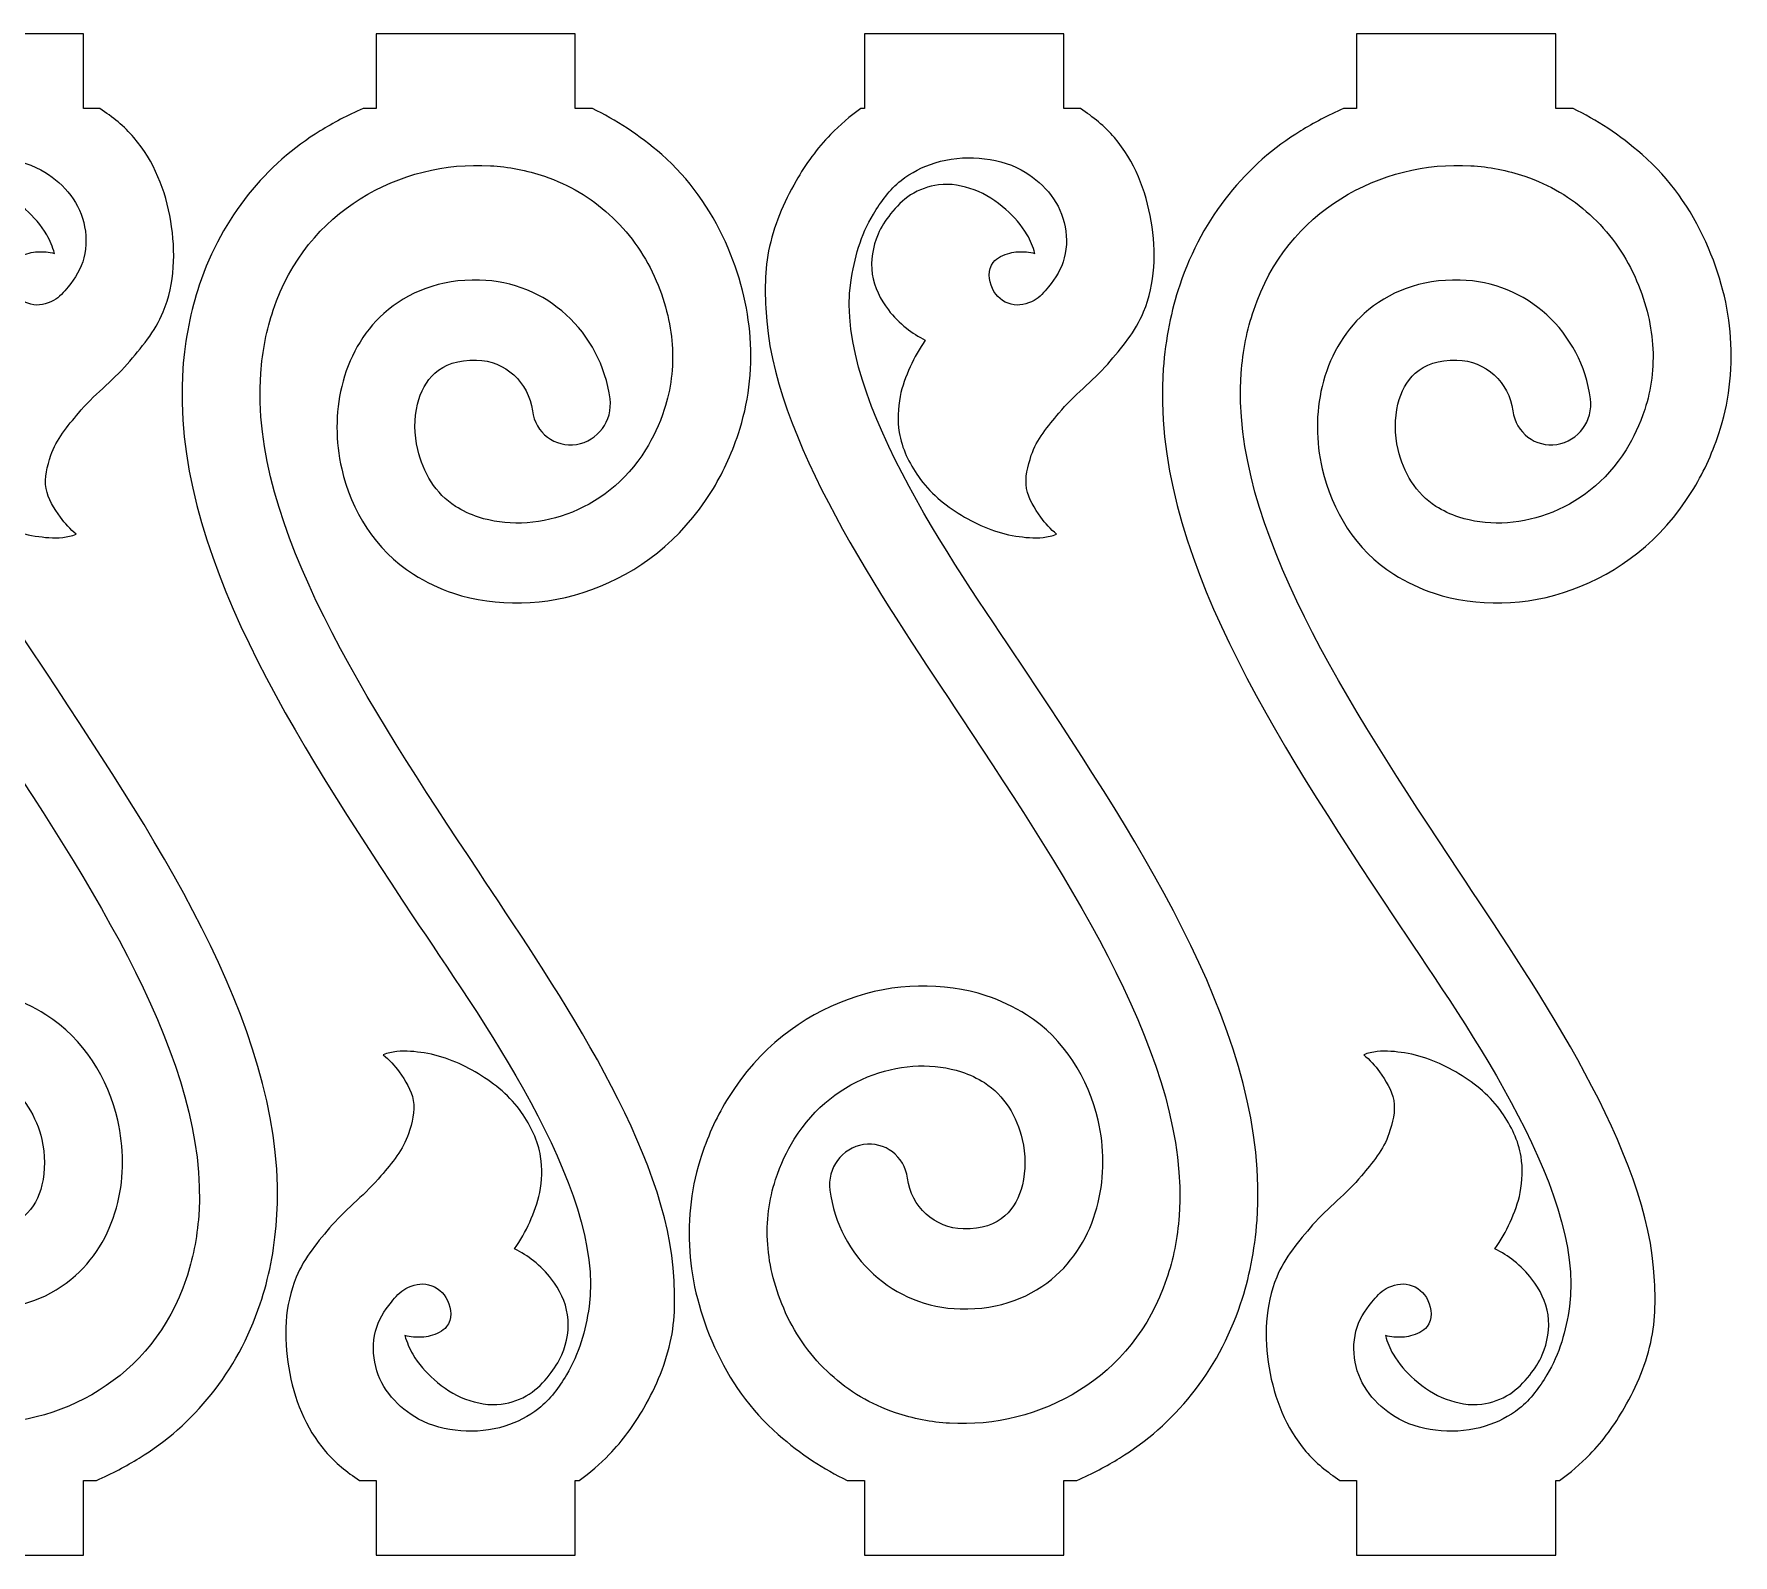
# Model space of a CAD drawing. Header units: millimetres. Extents: x -315 to 314, y -523 to 526.
# Drawn here: x 36.2 to 172.6, y -522.8 to -400.6 of the extents above; entities that cross this region are included whole.
import ezdxf

# ---------------------------------------------------------------- set-up
doc = ezdxf.new("R2010")
doc.units = ezdxf.units.MM
doc.header["$MEASUREMENT"] = 0
doc.layers.add('Camada 1', color=7, linetype='Continuous')

msp = doc.modelspace()

# ---------------------------------------------------------------- linework, layer by layer
at = {"layer": 'Camada 1', "color": 250, "lineweight": 20}
for points in [[(40.142, -522.8352), (40.142, -522.8352), (24.1419, -522.8352), (24.1419, -522.8352), (24.1419, -522.8352), (24.1419, -522.8352), (24.142, -516.8352), (24.142, -516.8352), (24.142, -516.8352), (24.142, -516.8352), (22.748, -516.8351), (22.748, -516.8351), (22.748, -516.8351), (20.8921, -515.9486), (19.0299, -514.7386), (17.1931, -513.1399), (17.1931, -513.1399), (14.9807, -511.2143), (13.2811, -508.7621), (12.0877, -506.1259), (12.0877, -506.1259), (10.9062, -503.5162), (10.2712, -500.9267), (10.0947, -498.4338), (10.0947, -498.4338), (9.901, -495.7131), (10.2555, -493.1117), (11.0415, -490.7253), (11.0415, -490.7253), (11.6056, -489.0133), (12.3405, -487.4598), (13.2093, -486.0642), (13.2093, -486.0642), (15.659, -482.1288), (19.1223, -479.5292), (22.8115, -478.1908), (22.8115, -478.1908), (26.5219, -476.845), (30.4894, -476.774), (33.9135, -477.901), (33.9135, -477.901), (35.0483, -478.2742), (36.1317, -478.7838), (37.1365, -479.4272), (37.1365, -479.4272), (40.1925, -481.3828), (42.1312, -484.5441), (42.9017, -487.8954), (42.9017, -487.8954), (43.4073, -490.095), (43.4126, -492.3984), (42.9024, -494.5096), (42.9024, -494.5096), (42.3558, -496.7707), (41.2318, -498.8317), (39.5114, -500.3769), (39.5114, -500.3769), (37.6003, -502.0922), (35.0379, -503.1334), (31.8248, -503.0598), (31.8248, -503.0598), (29.1411, -502.9987), (26.7164, -501.9539), (24.867, -500.2693), (24.867, -500.2693), (22.9866, -498.5564), (21.7037, -496.1842), (21.3507, -493.5137), (21.3507, -493.5137), (21.1186, -491.7593), (22.3256, -490.121), (24.046, -489.8549), (24.046, -489.8549), (25.7666, -489.5889), (27.3498, -490.7952), (27.582, -492.5498), (27.582, -492.5498), (27.733, -493.6946), (28.2804, -494.7086), (29.0816, -495.4386), (29.0816, -495.4386), (29.8712, -496.1578), (30.912, -496.6042), (32.0687, -496.6307), (32.0687, -496.6307), (33.5596, -496.6646), (34.6646, -496.2575), (35.416, -495.583), (35.416, -495.583), (36.1068, -494.9628), (36.5709, -494.0836), (36.8113, -493.0886), (36.8113, -493.0886), (37.0876, -491.9443), (37.0798, -490.6734), (36.7959, -489.4397), (36.7959, -489.4397), (36.3744, -487.6054), (35.3504, -485.8986), (33.7588, -484.88), (33.7588, -484.88), (33.2005, -484.5227), (32.579, -484.2332), (31.9117, -484.0135), (31.9117, -484.0135), (29.7654, -483.3071), (27.2314, -483.3686), (24.8179, -484.2443), (24.8179, -484.2443), (22.3839, -485.1277), (20.1006, -486.8393), (18.4893, -489.4273), (18.4893, -489.4273), (17.8973, -490.3781), (17.3896, -491.4582), (16.9901, -492.6707), (16.9901, -492.6707), (16.4639, -494.2684), (16.2277, -496.0228), (16.3595, -497.8732), (16.3595, -497.8732), (16.4838, -499.6294), (16.9417, -501.4765), (17.797, -503.3659), (17.797, -503.3659), (18.6454, -505.2408), (19.8792, -506.9416), (21.407, -508.3348), (21.407, -508.3348), (22.8772, -509.6755), (24.6425, -510.7392), (26.6218, -511.4047), (26.6218, -511.4047), (28.0392, -511.8813), (29.5007, -512.1615), (30.9596, -512.2479), (30.9596, -512.2479), (34.563, -512.4614), (38.269, -511.5636), (41.4099, -509.5975), (41.4099, -509.5975), (44.4989, -507.6645), (47.0444, -504.6705), (48.3943, -500.6555), (48.3943, -500.6555), (48.9211, -499.0875), (49.2694, -497.3859), (49.4028, -495.5565), (49.4028, -495.5565), (50.2916, -483.3292), (40.7877, -468.96), (31.9226, -455.556), (31.9226, -455.556), (26.4347, -447.2589), (17.1492, -434.0465), (16.2811, -423.7081), (16.2811, -423.7081), (16.1215, -421.8177), (16.0686, -419.9143), (16.4357, -418.058), (16.4357, -418.058), (16.8284, -416.0691), (17.6206, -414.1862), (18.6335, -412.4285), (18.6335, -412.4285), (19.4117, -411.0813), (20.325, -409.8088), (21.4109, -408.6922), (21.4109, -408.6922), (22.1538, -407.928), (22.9631, -407.2349), (23.8296, -406.6207), (23.8296, -406.6207), (23.8296, -406.6207), (24.1419, -406.6208), (24.1419, -406.6208), (24.1419, -406.6208), (24.1419, -406.6208), (24.1419, -400.6207), (24.1419, -400.6207), (24.1419, -400.6207), (24.1419, -400.6207), (40.1419, -400.6207), (40.1419, -400.6207), (40.1419, -400.6207), (40.1419, -400.6207), (40.1419, -406.6207), (40.1419, -406.6207), (40.1419, -406.6207), (40.1419, -406.6207), (41.4718, -406.6208), (41.4718, -406.6208), (41.4718, -406.6208), (42.4864, -407.2751), (43.4243, -408.0299), (44.2043, -408.9491), (44.2043, -408.9491), (45.8147, -410.8408), (46.7496, -413.2025), (47.1585, -415.6585), (47.1585, -415.6585), (47.5692, -418.1197), (47.4971, -420.6581), (46.5493, -422.9535), (46.5493, -422.9535), (45.8992, -424.53), (44.7883, -425.8517), (43.6632, -427.1397), (43.6632, -427.1397), (42.4469, -428.5364), (40.9252, -429.6503), (39.7449, -431.0828), (39.7449, -431.0828), (38.8743, -432.1375), (37.9509, -433.1849), (37.5305, -434.4765), (37.5305, -434.4765), (37.2464, -435.3458), (36.9933, -436.2535), (37.1493, -437.152), (37.1493, -437.152), (37.2963, -437.9981), (37.7895, -438.7314), (38.2897, -439.439), (38.2897, -439.439), (38.6521, -439.9503), (39.0785, -440.4138), (39.5599, -440.8166), (39.5599, -440.8166), (39.2145, -440.9462), (38.852, -441.0322), (38.4842, -441.0756), (38.4842, -441.0756), (37.7464, -441.158), (37.0053, -441.0743), (36.2741, -440.959), (36.2741, -440.959), (34.7238, -440.7177), (33.2559, -440.1034), (31.915, -439.2842), (31.915, -439.2842), (30.5801, -438.4679), (29.3482, -437.4715), (28.4612, -436.19), (28.4612, -436.19), (27.7149, -435.1093), (27.1331, -433.9205), (26.9232, -432.6303), (26.9232, -432.6303), (26.7721, -431.6743), (26.8146, -430.6982), (26.9944, -429.7463), (26.9944, -429.7463), (27.1514, -428.9208), (27.4576, -428.1372), (27.8003, -427.3727), (27.8003, -427.3727), (28.1371, -426.6217), (28.5452, -425.8986), (29.0177, -425.2229), (29.0177, -425.2229), (28.4774, -424.9546), (27.9661, -424.6303), (27.4938, -424.2517), (27.4938, -424.2517), (26.9584, -423.8251), (26.4593, -423.3455), (26.049, -422.7978), (26.049, -422.7978), (25.4113, -421.9372), (24.911, -420.9727), (24.7601, -419.9159), (24.7601, -419.9159), (24.6039, -418.8335), (24.7907, -417.7283), (25.2211, -416.7178), (25.2211, -416.7178), (25.4705, -416.1291), (25.8276, -415.588), (26.2278, -415.0853), (26.2278, -415.0853), (26.6917, -414.5021), (27.2074, -413.955), (27.8337, -413.5588), (27.8337, -413.5588), (28.5147, -413.1307), (29.2776, -412.8435), (30.0799, -412.7414), (30.0799, -412.7414), (31.0528, -412.6176), (32.0278, -412.8156), (32.9497, -413.1467), (32.9497, -413.1467), (33.8917, -413.4868), (34.7288, -414.0572), (35.4798, -414.7227), (35.4798, -414.7227), (36.1499, -415.3082), (36.7515, -415.9769), (37.1924, -416.747), (37.1924, -416.747), (37.4618, -417.2218), (37.675, -417.7241), (37.8205, -418.2528), (37.8205, -418.2528), (37.6002, -418.1883), (37.3726, -418.1489), (37.1433, -418.1325), (37.1433, -418.1325), (36.6895, -418.0988), (36.2291, -418.1057), (35.7927, -418.2317), (35.7927, -418.2317), (35.292, -418.3776), (34.7832, -418.56), (34.4755, -418.9707), (34.4755, -418.9707), (34.0247, -419.5708), (34.0759, -420.3872), (34.4027, -421.0795), (34.4027, -421.0795), (34.6962, -421.7016), (35.246, -422.1662), (35.9166, -422.3393), (35.9166, -422.3393), (36.536, -422.4982), (37.181, -422.3354), (37.7496, -422.0347), (37.7496, -422.0347), (38.2222, -421.7887), (38.5669, -421.3577), (38.9127, -420.9436), (38.9127, -420.9436), (39.4902, -420.2545), (39.9559, -419.4754), (40.1813, -418.6121), (40.1813, -418.6121), (40.4246, -417.6799), (40.3895, -416.7067), (40.1668, -415.7673), (40.1668, -415.7673), (39.7273, -413.9308), (38.3828, -412.4766), (36.7247, -411.5471), (36.7247, -411.5471), (35.6901, -410.9698), (34.5223, -410.7075), (33.3394, -410.6067), (33.3394, -410.6067), (32.1449, -410.5054), (30.9381, -410.6149), (29.7954, -410.9726), (29.7954, -410.9726), (28.8126, -411.285), (27.8796, -411.7506), (27.0699, -412.3908), (27.0699, -412.3908), (26.1451, -413.1205), (25.4568, -414.0988), (24.8425, -415.1088), (24.8425, -415.1088), (23.8334, -416.7645), (23.307, -418.6546), (23.0338, -420.5801), (23.0338, -420.5801), (21.6786, -430.0827), (32.1761, -444.3853), (37.1494, -451.9049), (37.1494, -451.9049), (46.5887, -466.1764), (56.7073, -481.4754), (55.6565, -495.9256), (55.6565, -495.9256), (55.4787, -498.3759), (55.0241, -500.6186), (54.3407, -502.6512), (54.3407, -502.6512), (52.4763, -508.1977), (48.9519, -512.3853), (44.6197, -515.0502), (44.6197, -515.0502), (43.5918, -515.6825), (42.4394, -516.2938), (41.1859, -516.8351), (41.1859, -516.8351), (41.1859, -516.8351), (40.142, -516.8351), (40.142, -516.8351), (40.142, -516.8351), (40.142, -516.8351), (40.142, -522.8352), (40.142, -522.8352)], [(63.6438, -400.6207), (63.6438, -400.6207), (79.6439, -400.6207), (79.6439, -400.6207), (79.6439, -400.6207), (79.6439, -400.6207), (79.6438, -406.6207), (79.6438, -406.6207), (79.6438, -406.6207), (79.6438, -406.6207), (81.0378, -406.6208), (81.0378, -406.6208), (81.0378, -406.6208), (82.8937, -407.5073), (84.7559, -408.7173), (86.5927, -410.316), (86.5927, -410.316), (88.8051, -412.2416), (90.5047, -414.6938), (91.6981, -417.33), (91.6981, -417.33), (92.8796, -419.9397), (93.5146, -422.5292), (93.6911, -425.0221), (93.6911, -425.0221), (93.8848, -427.7428), (93.5303, -430.3442), (92.7443, -432.7306), (92.7443, -432.7306), (92.1802, -434.4426), (91.4453, -435.9961), (90.5765, -437.3917), (90.5765, -437.3917), (88.1268, -441.3271), (84.6635, -443.9267), (80.9743, -445.2651), (80.9743, -445.2651), (77.2639, -446.6109), (73.2964, -446.6819), (69.8723, -445.5549), (69.8723, -445.5549), (68.7375, -445.1817), (67.6541, -444.6721), (66.6493, -444.0287), (66.6493, -444.0287), (63.5933, -442.0731), (61.6546, -438.9118), (60.8841, -435.5605), (60.8841, -435.5605), (60.3785, -433.3609), (60.3732, -431.0575), (60.8834, -428.9463), (60.8834, -428.9463), (61.43, -426.6852), (62.554, -424.6242), (64.2744, -423.079), (64.2744, -423.079), (66.1855, -421.3637), (68.7479, -420.3225), (71.961, -420.3961), (71.961, -420.3961), (74.6447, -420.4572), (77.0694, -421.502), (78.9188, -423.1866), (78.9188, -423.1866), (80.7992, -424.8995), (82.0821, -427.2717), (82.4351, -429.9422), (82.4351, -429.9422), (82.6672, -431.6966), (81.4602, -433.3349), (79.7398, -433.601), (79.7398, -433.601), (78.0192, -433.867), (76.436, -432.6607), (76.2038, -430.9061), (76.2038, -430.9061), (76.0528, -429.7613), (75.5054, -428.7473), (74.7042, -428.0173), (74.7042, -428.0173), (73.9146, -427.2981), (72.8738, -426.8517), (71.7171, -426.8252), (71.7171, -426.8252), (70.2262, -426.7913), (69.1212, -427.1984), (68.3698, -427.8729), (68.3698, -427.8729), (67.679, -428.4931), (67.2149, -429.3723), (66.9745, -430.3673), (66.9745, -430.3673), (66.6982, -431.5116), (66.706, -432.7825), (66.9899, -434.0162), (66.9899, -434.0162), (67.4114, -435.8505), (68.4354, -437.5573), (70.027, -438.5759), (70.027, -438.5759), (70.5853, -438.9332), (71.2068, -439.2227), (71.8741, -439.4424), (71.8741, -439.4424), (74.0204, -440.1488), (76.5544, -440.0873), (78.9679, -439.2116), (78.9679, -439.2116), (81.4019, -438.3282), (83.6852, -436.6166), (85.2965, -434.0286), (85.2965, -434.0286), (85.8885, -433.0778), (86.3962, -431.9977), (86.7957, -430.7852), (86.7957, -430.7852), (87.3219, -429.1875), (87.5581, -427.4331), (87.4263, -425.5827), (87.4263, -425.5827), (87.302, -423.8265), (86.8441, -421.9794), (85.9888, -420.09), (85.9888, -420.09), (85.1404, -418.2151), (83.9066, -416.5143), (82.3788, -415.1211), (82.3788, -415.1211), (80.9086, -413.7804), (79.1433, -412.7167), (77.164, -412.0512), (77.164, -412.0512), (75.7466, -411.5746), (74.2851, -411.2944), (72.8262, -411.208), (72.8262, -411.208), (69.2228, -410.9945), (65.5168, -411.8923), (62.3759, -413.8584), (62.3759, -413.8584), (59.2869, -415.7914), (56.7414, -418.7854), (55.3915, -422.8004), (55.3915, -422.8004), (54.8647, -424.3684), (54.5164, -426.07), (54.383, -427.8994), (54.383, -427.8994), (53.4942, -440.1267), (62.9981, -454.4959), (71.8632, -467.8999), (71.8632, -467.8999), (77.3511, -476.197), (86.6366, -489.4094), (87.5047, -499.7478), (87.5047, -499.7478), (87.6643, -501.6382), (87.7172, -503.5416), (87.3501, -505.3979), (87.3501, -505.3979), (86.9574, -507.3868), (86.1652, -509.2697), (85.1523, -511.0274), (85.1523, -511.0274), (84.3741, -512.3746), (83.4608, -513.6471), (82.3749, -514.7637), (82.3749, -514.7637), (81.632, -515.5279), (80.8227, -516.221), (79.9562, -516.8352), (79.9562, -516.8352), (79.9562, -516.8352), (79.6439, -516.8351), (79.6439, -516.8351), (79.6439, -516.8351), (79.6439, -516.8351), (79.6439, -522.8352), (79.6439, -522.8352), (79.6439, -522.8352), (79.6439, -522.8352), (63.6439, -522.8352), (63.6439, -522.8352), (63.6439, -522.8352), (63.6439, -522.8352), (63.6439, -516.8352), (63.6439, -516.8352), (63.6439, -516.8352), (63.6439, -516.8352), (62.314, -516.8351), (62.314, -516.8351), (62.314, -516.8351), (61.2994, -516.1808), (60.3615, -515.426), (59.5815, -514.5068), (59.5815, -514.5068), (57.9711, -512.6151), (57.0362, -510.2534), (56.6273, -507.7974), (56.6273, -507.7974), (56.2166, -505.3362), (56.2887, -502.7978), (57.2365, -500.5024), (57.2365, -500.5024), (57.8866, -498.9259), (58.9975, -497.6042), (60.1226, -496.3162), (60.1226, -496.3162), (61.3389, -494.9195), (62.8606, -493.8056), (64.0409, -492.3731), (64.0409, -492.3731), (64.9115, -491.3184), (65.8349, -490.271), (66.2553, -488.9794), (66.2553, -488.9794), (66.5394, -488.1101), (66.7925, -487.2024), (66.6365, -486.3039), (66.6365, -486.3039), (66.4895, -485.4578), (65.9963, -484.7245), (65.4961, -484.0169), (65.4961, -484.0169), (65.1337, -483.5056), (64.7073, -483.0421), (64.2259, -482.6393), (64.2259, -482.6393), (64.5713, -482.5097), (64.9338, -482.4237), (65.3016, -482.3803), (65.3016, -482.3803), (66.0394, -482.2979), (66.7805, -482.3816), (67.5117, -482.4969), (67.5117, -482.4969), (69.062, -482.7382), (70.5299, -483.3525), (71.8708, -484.1717), (71.8708, -484.1717), (73.2057, -484.988), (74.4376, -485.9844), (75.3246, -487.2659), (75.3246, -487.2659), (76.0709, -488.3466), (76.6527, -489.5354), (76.8626, -490.8256), (76.8626, -490.8256), (77.0137, -491.7816), (76.9712, -492.7577), (76.7914, -493.7096), (76.7914, -493.7096), (76.6344, -494.5351), (76.3282, -495.3187), (75.9855, -496.0832), (75.9855, -496.0832), (75.6487, -496.8342), (75.2406, -497.5573), (74.7681, -498.233), (74.7681, -498.233), (75.3084, -498.5013), (75.8197, -498.8256), (76.292, -499.2042), (76.292, -499.2042), (76.8274, -499.6308), (77.3265, -500.1104), (77.7368, -500.6581), (77.7368, -500.6581), (78.3745, -501.5187), (78.8748, -502.4832), (79.0257, -503.54), (79.0257, -503.54), (79.1819, -504.6224), (78.9951, -505.7276), (78.5647, -506.7381), (78.5647, -506.7381), (78.3153, -507.3268), (77.9582, -507.8679), (77.558, -508.3706), (77.558, -508.3706), (77.0941, -508.9538), (76.5784, -509.5009), (75.9521, -509.8971), (75.9521, -509.8971), (75.2711, -510.3252), (74.5082, -510.6124), (73.7059, -510.7145), (73.7059, -510.7145), (72.733, -510.8383), (71.758, -510.6403), (70.8361, -510.3092), (70.8361, -510.3092), (69.8941, -509.9691), (69.057, -509.3987), (68.306, -508.7332), (68.306, -508.7332), (67.6359, -508.1477), (67.0343, -507.479), (66.5934, -506.7089), (66.5934, -506.7089), (66.324, -506.2341), (66.1108, -505.7318), (65.9653, -505.2031), (65.9653, -505.2031), (66.1856, -505.2676), (66.4132, -505.307), (66.6425, -505.3234), (66.6425, -505.3234), (67.0963, -505.3571), (67.5567, -505.3502), (67.9931, -505.2242), (67.9931, -505.2242), (68.4938, -505.0783), (69.0026, -504.8959), (69.3103, -504.4852), (69.3103, -504.4852), (69.7611, -503.8851), (69.7099, -503.0687), (69.3831, -502.3764), (69.3831, -502.3764), (69.0896, -501.7543), (68.5398, -501.2897), (67.8692, -501.1166), (67.8692, -501.1166), (67.2498, -500.9577), (66.6048, -501.1205), (66.0362, -501.4212), (66.0362, -501.4212), (65.5636, -501.6672), (65.2189, -502.0982), (64.8731, -502.5123), (64.8731, -502.5123), (64.2956, -503.2014), (63.8299, -503.9805), (63.6045, -504.8438), (63.6045, -504.8438), (63.3612, -505.776), (63.3963, -506.7492), (63.619, -507.6886), (63.619, -507.6886), (64.0585, -509.5251), (65.403, -510.9793), (67.0611, -511.9088), (67.0611, -511.9088), (68.0957, -512.4861), (69.2635, -512.7484), (70.4464, -512.8492), (70.4464, -512.8492), (71.6409, -512.9505), (72.8477, -512.841), (73.9904, -512.4833), (73.9904, -512.4833), (74.9732, -512.1709), (75.9062, -511.7053), (76.7159, -511.0651), (76.7159, -511.0651), (77.6407, -510.3354), (78.329, -509.3571), (78.9433, -508.3471), (78.9433, -508.3471), (79.9524, -506.6914), (80.4788, -504.8013), (80.752, -502.8758), (80.752, -502.8758), (82.1072, -493.3732), (71.6097, -479.0706), (66.6364, -471.551), (66.6364, -471.551), (57.1971, -457.2795), (47.0785, -441.9805), (48.1293, -427.5303), (48.1293, -427.5303), (48.3071, -425.08), (48.7617, -422.8373), (49.4451, -420.8047), (49.4451, -420.8047), (51.3095, -415.2582), (54.8339, -411.0706), (59.1661, -408.4057), (59.1661, -408.4057), (60.194, -407.7734), (61.3464, -407.1621), (62.5999, -406.6208), (62.5999, -406.6208), (62.5999, -406.6208), (63.6438, -406.6208), (63.6438, -406.6208), (63.6438, -406.6208), (63.6438, -406.6208), (63.6438, -400.6207), (63.6438, -400.6207)], [(118.8821, -522.8352), (118.8821, -522.8352), (102.882, -522.8352), (102.882, -522.8352), (102.882, -522.8352), (102.882, -522.8352), (102.8821, -516.8352), (102.8821, -516.8352), (102.8821, -516.8352), (102.8821, -516.8352), (101.4881, -516.8351), (101.4881, -516.8351), (101.4881, -516.8351), (99.6322, -515.9486), (97.77, -514.7386), (95.9332, -513.1399), (95.9332, -513.1399), (93.7208, -511.2143), (92.0212, -508.7621), (90.8278, -506.1259), (90.8278, -506.1259), (89.6463, -503.5162), (89.0113, -500.9267), (88.8348, -498.4338), (88.8348, -498.4338), (88.6411, -495.7131), (88.9956, -493.1117), (89.7816, -490.7253), (89.7816, -490.7253), (90.3457, -489.0133), (91.0806, -487.4598), (91.9494, -486.0642), (91.9494, -486.0642), (94.3991, -482.1288), (97.8624, -479.5292), (101.5516, -478.1908), (101.5516, -478.1908), (105.262, -476.845), (109.2295, -476.774), (112.6536, -477.901), (112.6536, -477.901), (113.7884, -478.2742), (114.8718, -478.7838), (115.8766, -479.4272), (115.8766, -479.4272), (118.9326, -481.3828), (120.8713, -484.5441), (121.6418, -487.8954), (121.6418, -487.8954), (122.1474, -490.095), (122.1527, -492.3984), (121.6425, -494.5096), (121.6425, -494.5096), (121.0959, -496.7707), (119.9719, -498.8317), (118.2515, -500.3769), (118.2515, -500.3769), (116.3404, -502.0922), (113.778, -503.1334), (110.5649, -503.0598), (110.5649, -503.0598), (107.8812, -502.9987), (105.4565, -501.9539), (103.6071, -500.2693), (103.6071, -500.2693), (101.7267, -498.5564), (100.4438, -496.1842), (100.0908, -493.5137), (100.0908, -493.5137), (99.8587, -491.7593), (101.0657, -490.121), (102.7861, -489.8549), (102.7861, -489.8549), (104.5067, -489.5889), (106.0899, -490.7952), (106.3221, -492.5498), (106.3221, -492.5498), (106.4731, -493.6946), (107.0205, -494.7086), (107.8217, -495.4386), (107.8217, -495.4386), (108.6113, -496.1578), (109.6521, -496.6042), (110.8088, -496.6307), (110.8088, -496.6307), (112.2997, -496.6646), (113.4047, -496.2575), (114.1561, -495.583), (114.1561, -495.583), (114.8469, -494.9628), (115.311, -494.0836), (115.5514, -493.0886), (115.5514, -493.0886), (115.8277, -491.9443), (115.8199, -490.6734), (115.536, -489.4397), (115.536, -489.4397), (115.1145, -487.6054), (114.0905, -485.8986), (112.4989, -484.88), (112.4989, -484.88), (111.9406, -484.5227), (111.3191, -484.2332), (110.6518, -484.0135), (110.6518, -484.0135), (108.5055, -483.3071), (105.9715, -483.3686), (103.558, -484.2443), (103.558, -484.2443), (101.124, -485.1277), (98.8407, -486.8393), (97.2294, -489.4273), (97.2294, -489.4273), (96.6374, -490.3781), (96.1297, -491.4582), (95.7302, -492.6707), (95.7302, -492.6707), (95.204, -494.2684), (94.9678, -496.0228), (95.0996, -497.8732), (95.0996, -497.8732), (95.2239, -499.6294), (95.6818, -501.4765), (96.5371, -503.3659), (96.5371, -503.3659), (97.3855, -505.2408), (98.6193, -506.9416), (100.1471, -508.3348), (100.1471, -508.3348), (101.6173, -509.6755), (103.3826, -510.7392), (105.3619, -511.4047), (105.3619, -511.4047), (106.7793, -511.8813), (108.2408, -512.1615), (109.6997, -512.2479), (109.6997, -512.2479), (113.3031, -512.4614), (117.0091, -511.5636), (120.15, -509.5975), (120.15, -509.5975), (123.239, -507.6645), (125.7845, -504.6705), (127.1344, -500.6555), (127.1344, -500.6555), (127.6612, -499.0875), (128.0095, -497.3859), (128.1429, -495.5565), (128.1429, -495.5565), (129.0317, -483.3292), (119.5278, -468.96), (110.6627, -455.556), (110.6627, -455.556), (105.1748, -447.2589), (95.8893, -434.0465), (95.0212, -423.7081), (95.0212, -423.7081), (94.8616, -421.8177), (94.8087, -419.9143), (95.1758, -418.058), (95.1758, -418.058), (95.5685, -416.0691), (96.3607, -414.1862), (97.3736, -412.4285), (97.3736, -412.4285), (98.1518, -411.0813), (99.0651, -409.8088), (100.151, -408.6922), (100.151, -408.6922), (100.8939, -407.928), (101.7032, -407.2349), (102.5697, -406.6207), (102.5697, -406.6207), (102.5697, -406.6207), (102.882, -406.6208), (102.882, -406.6208), (102.882, -406.6208), (102.882, -406.6208), (102.882, -400.6207), (102.882, -400.6207), (102.882, -400.6207), (102.882, -400.6207), (118.882, -400.6207), (118.882, -400.6207), (118.882, -400.6207), (118.882, -400.6207), (118.882, -406.6207), (118.882, -406.6207), (118.882, -406.6207), (118.882, -406.6207), (120.2119, -406.6208), (120.2119, -406.6208), (120.2119, -406.6208), (121.2265, -407.2751), (122.1644, -408.0299), (122.9444, -408.9491), (122.9444, -408.9491), (124.5548, -410.8408), (125.4897, -413.2025), (125.8986, -415.6585), (125.8986, -415.6585), (126.3093, -418.1197), (126.2372, -420.6581), (125.2894, -422.9535), (125.2894, -422.9535), (124.6393, -424.53), (123.5284, -425.8517), (122.4033, -427.1397), (122.4033, -427.1397), (121.187, -428.5364), (119.6653, -429.6503), (118.485, -431.0828), (118.485, -431.0828), (117.6144, -432.1375), (116.691, -433.1849), (116.2706, -434.4765), (116.2706, -434.4765), (115.9865, -435.3458), (115.7334, -436.2535), (115.8894, -437.152), (115.8894, -437.152), (116.0364, -437.9981), (116.5296, -438.7314), (117.0298, -439.439), (117.0298, -439.439), (117.3922, -439.9503), (117.8186, -440.4138), (118.3, -440.8166), (118.3, -440.8166), (117.9546, -440.9462), (117.5921, -441.0322), (117.2243, -441.0756), (117.2243, -441.0756), (116.4865, -441.158), (115.7454, -441.0743), (115.0142, -440.959), (115.0142, -440.959), (113.4639, -440.7177), (111.996, -440.1034), (110.6551, -439.2842), (110.6551, -439.2842), (109.3202, -438.4679), (108.0883, -437.4715), (107.2013, -436.19), (107.2013, -436.19), (106.455, -435.1093), (105.8732, -433.9205), (105.6633, -432.6303), (105.6633, -432.6303), (105.5122, -431.6743), (105.5547, -430.6982), (105.7345, -429.7463), (105.7345, -429.7463), (105.8915, -428.9208), (106.1977, -428.1372), (106.5404, -427.3727), (106.5404, -427.3727), (106.8772, -426.6217), (107.2853, -425.8986), (107.7578, -425.2229), (107.7578, -425.2229), (107.2175, -424.9546), (106.7062, -424.6303), (106.2339, -424.2517), (106.2339, -424.2517), (105.6985, -423.8251), (105.1994, -423.3455), (104.7891, -422.7978), (104.7891, -422.7978), (104.1514, -421.9372), (103.6511, -420.9727), (103.5002, -419.9159), (103.5002, -419.9159), (103.344, -418.8335), (103.5308, -417.7283), (103.9612, -416.7178), (103.9612, -416.7178), (104.2106, -416.1291), (104.5677, -415.588), (104.9679, -415.0853), (104.9679, -415.0853), (105.4318, -414.5021), (105.9475, -413.955), (106.5738, -413.5588), (106.5738, -413.5588), (107.2548, -413.1307), (108.0177, -412.8435), (108.82, -412.7414), (108.82, -412.7414), (109.7929, -412.6176), (110.7679, -412.8156), (111.6898, -413.1467), (111.6898, -413.1467), (112.6318, -413.4868), (113.4689, -414.0572), (114.2199, -414.7227), (114.2199, -414.7227), (114.89, -415.3082), (115.4916, -415.9769), (115.9325, -416.747), (115.9325, -416.747), (116.2019, -417.2218), (116.4151, -417.7241), (116.5606, -418.2528), (116.5606, -418.2528), (116.3403, -418.1883), (116.1127, -418.1489), (115.8834, -418.1325), (115.8834, -418.1325), (115.4296, -418.0988), (114.9692, -418.1057), (114.5328, -418.2317), (114.5328, -418.2317), (114.0321, -418.3776), (113.5233, -418.56), (113.2156, -418.9707), (113.2156, -418.9707), (112.7648, -419.5708), (112.816, -420.3872), (113.1428, -421.0795), (113.1428, -421.0795), (113.4363, -421.7016), (113.9861, -422.1662), (114.6567, -422.3393), (114.6567, -422.3393), (115.2761, -422.4982), (115.9211, -422.3354), (116.4897, -422.0347), (116.4897, -422.0347), (116.9623, -421.7887), (117.307, -421.3577), (117.6528, -420.9436), (117.6528, -420.9436), (118.2303, -420.2545), (118.696, -419.4754), (118.9214, -418.6121), (118.9214, -418.6121), (119.1647, -417.6799), (119.1296, -416.7067), (118.9069, -415.7673), (118.9069, -415.7673), (118.4674, -413.9308), (117.1229, -412.4766), (115.4648, -411.5471), (115.4648, -411.5471), (114.4302, -410.9698), (113.2624, -410.7075), (112.0795, -410.6067), (112.0795, -410.6067), (110.885, -410.5054), (109.6782, -410.6149), (108.5355, -410.9726), (108.5355, -410.9726), (107.5527, -411.285), (106.6197, -411.7506), (105.81, -412.3908), (105.81, -412.3908), (104.8852, -413.1205), (104.1969, -414.0988), (103.5826, -415.1088), (103.5826, -415.1088), (102.5735, -416.7645), (102.0471, -418.6546), (101.7739, -420.5801), (101.7739, -420.5801), (100.4187, -430.0827), (110.9162, -444.3853), (115.8895, -451.9049), (115.8895, -451.9049), (125.3288, -466.1764), (135.4474, -481.4754), (134.3966, -495.9256), (134.3966, -495.9256), (134.2188, -498.3759), (133.7642, -500.6186), (133.0808, -502.6512), (133.0808, -502.6512), (131.2164, -508.1977), (127.692, -512.3853), (123.3598, -515.0502), (123.3598, -515.0502), (122.3319, -515.6825), (121.1795, -516.2938), (119.926, -516.8351), (119.926, -516.8351), (119.926, -516.8351), (118.8821, -516.8351), (118.8821, -516.8351), (118.8821, -516.8351), (118.8821, -516.8351), (118.8821, -522.8352), (118.8821, -522.8352)], [(142.3839, -400.6207), (142.3839, -400.6207), (158.384, -400.6207), (158.384, -400.6207), (158.384, -400.6207), (158.384, -400.6207), (158.3839, -406.6207), (158.3839, -406.6207), (158.3839, -406.6207), (158.3839, -406.6207), (159.7779, -406.6208), (159.7779, -406.6208), (159.7779, -406.6208), (161.6338, -407.5073), (163.496, -408.7173), (165.3328, -410.316), (165.3328, -410.316), (167.5452, -412.2416), (169.2448, -414.6938), (170.4382, -417.33), (170.4382, -417.33), (171.6197, -419.9397), (172.2547, -422.5292), (172.4312, -425.0221), (172.4312, -425.0221), (172.6249, -427.7428), (172.2704, -430.3442), (171.4844, -432.7306), (171.4844, -432.7306), (170.9203, -434.4426), (170.1854, -435.9961), (169.3166, -437.3917), (169.3166, -437.3917), (166.8669, -441.3271), (163.4036, -443.9267), (159.7144, -445.2651), (159.7144, -445.2651), (156.004, -446.6109), (152.0365, -446.6819), (148.6124, -445.5549), (148.6124, -445.5549), (147.4776, -445.1817), (146.3942, -444.6721), (145.3894, -444.0287), (145.3894, -444.0287), (142.3334, -442.0731), (140.3947, -438.9118), (139.6242, -435.5605), (139.6242, -435.5605), (139.1186, -433.3609), (139.1133, -431.0575), (139.6235, -428.9463), (139.6235, -428.9463), (140.1701, -426.6852), (141.2941, -424.6242), (143.0145, -423.079), (143.0145, -423.079), (144.9256, -421.3637), (147.488, -420.3225), (150.7011, -420.3961), (150.7011, -420.3961), (153.3848, -420.4572), (155.8095, -421.502), (157.6589, -423.1866), (157.6589, -423.1866), (159.5393, -424.8995), (160.8222, -427.2717), (161.1752, -429.9422), (161.1752, -429.9422), (161.4073, -431.6966), (160.2003, -433.3349), (158.4799, -433.601), (158.4799, -433.601), (156.7593, -433.867), (155.1761, -432.6607), (154.9439, -430.9061), (154.9439, -430.9061), (154.7929, -429.7613), (154.2455, -428.7473), (153.4443, -428.0173), (153.4443, -428.0173), (152.6547, -427.2981), (151.6139, -426.8517), (150.4572, -426.8252), (150.4572, -426.8252), (148.9663, -426.7913), (147.8613, -427.1984), (147.1099, -427.8729), (147.1099, -427.8729), (146.4191, -428.4931), (145.955, -429.3723), (145.7146, -430.3673), (145.7146, -430.3673), (145.4383, -431.5116), (145.4461, -432.7825), (145.73, -434.0162), (145.73, -434.0162), (146.1515, -435.8505), (147.1755, -437.5573), (148.7671, -438.5759), (148.7671, -438.5759), (149.3254, -438.9332), (149.9469, -439.2227), (150.6142, -439.4424), (150.6142, -439.4424), (152.7605, -440.1488), (155.2945, -440.0873), (157.708, -439.2116), (157.708, -439.2116), (160.142, -438.3282), (162.4253, -436.6166), (164.0366, -434.0286), (164.0366, -434.0286), (164.6286, -433.0778), (165.1363, -431.9977), (165.5358, -430.7852), (165.5358, -430.7852), (166.062, -429.1875), (166.2982, -427.4331), (166.1664, -425.5827), (166.1664, -425.5827), (166.0421, -423.8265), (165.5842, -421.9794), (164.7289, -420.09), (164.7289, -420.09), (163.8805, -418.2151), (162.6467, -416.5143), (161.1189, -415.1211), (161.1189, -415.1211), (159.6487, -413.7804), (157.8834, -412.7167), (155.9041, -412.0512), (155.9041, -412.0512), (154.4867, -411.5746), (153.0252, -411.2944), (151.5663, -411.208), (151.5663, -411.208), (147.9629, -410.9945), (144.2569, -411.8923), (141.116, -413.8584), (141.116, -413.8584), (138.027, -415.7914), (135.4815, -418.7854), (134.1316, -422.8004), (134.1316, -422.8004), (133.6048, -424.3684), (133.2565, -426.07), (133.1231, -427.8994), (133.1231, -427.8994), (132.2343, -440.1267), (141.7382, -454.4959), (150.6033, -467.8999), (150.6033, -467.8999), (156.0912, -476.197), (165.3767, -489.4094), (166.2448, -499.7478), (166.2448, -499.7478), (166.4044, -501.6382), (166.4573, -503.5416), (166.0902, -505.3979), (166.0902, -505.3979), (165.6975, -507.3868), (164.9053, -509.2697), (163.8924, -511.0274), (163.8924, -511.0274), (163.1142, -512.3746), (162.2009, -513.6471), (161.115, -514.7637), (161.115, -514.7637), (160.3721, -515.5279), (159.5628, -516.221), (158.6963, -516.8352), (158.6963, -516.8352), (158.6963, -516.8352), (158.384, -516.8351), (158.384, -516.8351), (158.384, -516.8351), (158.384, -516.8351), (158.384, -522.8352), (158.384, -522.8352), (158.384, -522.8352), (158.384, -522.8352), (142.384, -522.8352), (142.384, -522.8352), (142.384, -522.8352), (142.384, -522.8352), (142.384, -516.8352), (142.384, -516.8352), (142.384, -516.8352), (142.384, -516.8352), (141.0541, -516.8351), (141.0541, -516.8351), (141.0541, -516.8351), (140.0395, -516.1808), (139.1016, -515.426), (138.3216, -514.5068), (138.3216, -514.5068), (136.7112, -512.6151), (135.7763, -510.2534), (135.3674, -507.7974), (135.3674, -507.7974), (134.9567, -505.3362), (135.0288, -502.7978), (135.9766, -500.5024), (135.9766, -500.5024), (136.6267, -498.9259), (137.7376, -497.6042), (138.8627, -496.3162), (138.8627, -496.3162), (140.079, -494.9195), (141.6007, -493.8056), (142.781, -492.3731), (142.781, -492.3731), (143.6516, -491.3184), (144.575, -490.271), (144.9954, -488.9794), (144.9954, -488.9794), (145.2795, -488.1101), (145.5326, -487.2024), (145.3766, -486.3039), (145.3766, -486.3039), (145.2296, -485.4578), (144.7364, -484.7245), (144.2362, -484.0169), (144.2362, -484.0169), (143.8738, -483.5056), (143.4474, -483.0421), (142.966, -482.6393), (142.966, -482.6393), (143.3114, -482.5097), (143.6739, -482.4237), (144.0417, -482.3803), (144.0417, -482.3803), (144.7795, -482.2979), (145.5206, -482.3816), (146.2518, -482.4969), (146.2518, -482.4969), (147.8021, -482.7382), (149.27, -483.3525), (150.6109, -484.1717), (150.6109, -484.1717), (151.9458, -484.988), (153.1777, -485.9844), (154.0647, -487.2659), (154.0647, -487.2659), (154.811, -488.3466), (155.3928, -489.5354), (155.6027, -490.8256), (155.6027, -490.8256), (155.7538, -491.7816), (155.7113, -492.7577), (155.5315, -493.7096), (155.5315, -493.7096), (155.3745, -494.5351), (155.0683, -495.3187), (154.7256, -496.0832), (154.7256, -496.0832), (154.3888, -496.8342), (153.9807, -497.5573), (153.5082, -498.233), (153.5082, -498.233), (154.0485, -498.5013), (154.5598, -498.8256), (155.0321, -499.2042), (155.0321, -499.2042), (155.5675, -499.6308), (156.0666, -500.1104), (156.4769, -500.6581), (156.4769, -500.6581), (157.1146, -501.5187), (157.6149, -502.4832), (157.7658, -503.54), (157.7658, -503.54), (157.922, -504.6224), (157.7352, -505.7276), (157.3048, -506.7381), (157.3048, -506.7381), (157.0554, -507.3268), (156.6983, -507.8679), (156.2981, -508.3706), (156.2981, -508.3706), (155.8342, -508.9538), (155.3185, -509.5009), (154.6922, -509.8971), (154.6922, -509.8971), (154.0112, -510.3252), (153.2483, -510.6124), (152.446, -510.7145), (152.446, -510.7145), (151.4731, -510.8383), (150.4981, -510.6403), (149.5762, -510.3092), (149.5762, -510.3092), (148.6342, -509.9691), (147.7971, -509.3987), (147.0461, -508.7332), (147.0461, -508.7332), (146.376, -508.1477), (145.7744, -507.479), (145.3335, -506.7089), (145.3335, -506.7089), (145.0641, -506.2341), (144.8509, -505.7318), (144.7054, -505.2031), (144.7054, -505.2031), (144.9257, -505.2676), (145.1533, -505.307), (145.3826, -505.3234), (145.3826, -505.3234), (145.8364, -505.3571), (146.2968, -505.3502), (146.7332, -505.2242), (146.7332, -505.2242), (147.2339, -505.0783), (147.7427, -504.8959), (148.0504, -504.4852), (148.0504, -504.4852), (148.5012, -503.8851), (148.45, -503.0687), (148.1232, -502.3764), (148.1232, -502.3764), (147.8297, -501.7543), (147.2799, -501.2897), (146.6093, -501.1166), (146.6093, -501.1166), (145.9899, -500.9577), (145.3449, -501.1205), (144.7763, -501.4212), (144.7763, -501.4212), (144.3037, -501.6672), (143.959, -502.0982), (143.6132, -502.5123), (143.6132, -502.5123), (143.0357, -503.2014), (142.57, -503.9805), (142.3446, -504.8438), (142.3446, -504.8438), (142.1013, -505.776), (142.1364, -506.7492), (142.3591, -507.6886), (142.3591, -507.6886), (142.7986, -509.5251), (144.1431, -510.9793), (145.8012, -511.9088), (145.8012, -511.9088), (146.8358, -512.4861), (148.0036, -512.7484), (149.1865, -512.8492), (149.1865, -512.8492), (150.381, -512.9505), (151.5878, -512.841), (152.7305, -512.4833), (152.7305, -512.4833), (153.7133, -512.1709), (154.6463, -511.7053), (155.456, -511.0651), (155.456, -511.0651), (156.3808, -510.3354), (157.0691, -509.3571), (157.6834, -508.3471), (157.6834, -508.3471), (158.6925, -506.6914), (159.2189, -504.8013), (159.4921, -502.8758), (159.4921, -502.8758), (160.8473, -493.3732), (150.3498, -479.0706), (145.3765, -471.551), (145.3765, -471.551), (135.9372, -457.2795), (125.8186, -441.9805), (126.8694, -427.5303), (126.8694, -427.5303), (127.0472, -425.08), (127.5018, -422.8373), (128.1852, -420.8047), (128.1852, -420.8047), (130.0496, -415.2582), (133.574, -411.0706), (137.9062, -408.4057), (137.9062, -408.4057), (138.9341, -407.7734), (140.0865, -407.1621), (141.34, -406.6208), (141.34, -406.6208), (141.34, -406.6208), (142.3839, -406.6208), (142.3839, -406.6208), (142.3839, -406.6208), (142.3839, -406.6208), (142.3839, -400.6207), (142.3839, -400.6207)]]:
    msp.add_open_spline(points, degree=3, knots=[0, 0, 0, 0, 0.01010101, 0.01010101, 0.01010101, 0.01010101, 0.02020202, 0.02020202, 0.02020202, 0.02020202, 0.03030303, 0.03030303, 0.03030303, 0.03030303, 0.04040404, 0.04040404, 0.04040404, 0.04040404, 0.05050505, 0.05050505, 0.05050505, 0.05050505, 0.06060606, 0.06060606, 0.06060606, 0.06060606, 0.07070707, 0.07070707, 0.07070707, 0.07070707, 0.08080808, 0.08080808, 0.08080808, 0.08080808, 0.09090909, 0.09090909, 0.09090909, 0.09090909, 0.1010101, 0.1010101, 0.1010101, 0.1010101, 0.11111111, 0.11111111, 0.11111111, 0.11111111, 0.12121212, 0.12121212, 0.12121212, 0.12121212, 0.13131313, 0.13131313, 0.13131313, 0.13131313, 0.14141414, 0.14141414, 0.14141414, 0.14141414, 0.15151515, 0.15151515, 0.15151515, 0.15151515, 0.16161616, 0.16161616, 0.16161616, 0.16161616, 0.17171717, 0.17171717, 0.17171717, 0.17171717, 0.18181818, 0.18181818, 0.18181818, 0.18181818, 0.19191919, 0.19191919, 0.19191919, 0.19191919, 0.2020202, 0.2020202, 0.2020202, 0.2020202, 0.21212121, 0.21212121, 0.21212121, 0.21212121, 0.22222222, 0.22222222, 0.22222222, 0.22222222, 0.23232323, 0.23232323, 0.23232323, 0.23232323, 0.24242424, 0.24242424, 0.24242424, 0.24242424, 0.25252525, 0.25252525, 0.25252525, 0.25252525, 0.26262626, 0.26262626, 0.26262626, 0.26262626, 0.27272727, 0.27272727, 0.27272727, 0.27272727, 0.28282828, 0.28282828, 0.28282828, 0.28282828, 0.29292929, 0.29292929, 0.29292929, 0.29292929, 0.3030303, 0.3030303, 0.3030303, 0.3030303, 0.31313131, 0.31313131, 0.31313131, 0.31313131, 0.32323232, 0.32323232, 0.32323232, 0.32323232, 0.33333333, 0.33333333, 0.33333333, 0.33333333, 0.34343434, 0.34343434, 0.34343434, 0.34343434, 0.35353535, 0.35353535, 0.35353535, 0.35353535, 0.36363636, 0.36363636, 0.36363636, 0.36363636, 0.37373737, 0.37373737, 0.37373737, 0.37373737, 0.38383838, 0.38383838, 0.38383838, 0.38383838, 0.39393939, 0.39393939, 0.39393939, 0.39393939, 0.4040404, 0.4040404, 0.4040404, 0.4040404, 0.41414141, 0.41414141, 0.41414141, 0.41414141, 0.42424242, 0.42424242, 0.42424242, 0.42424242, 0.43434343, 0.43434343, 0.43434343, 0.43434343, 0.44444444, 0.44444444, 0.44444444, 0.44444444, 0.45454545, 0.45454545, 0.45454545, 0.45454545, 0.46464646, 0.46464646, 0.46464646, 0.46464646, 0.47474747, 0.47474747, 0.47474747, 0.47474747, 0.48484848, 0.48484848, 0.48484848, 0.48484848, 0.49494949, 0.49494949, 0.49494949, 0.49494949, 0.50505051, 0.50505051, 0.50505051, 0.50505051, 0.51515152, 0.51515152, 0.51515152, 0.51515152, 0.52525253, 0.52525253, 0.52525253, 0.52525253, 0.53535354, 0.53535354, 0.53535354, 0.53535354, 0.54545455, 0.54545455, 0.54545455, 0.54545455, 0.55555556, 0.55555556, 0.55555556, 0.55555556, 0.56565657, 0.56565657, 0.56565657, 0.56565657, 0.57575758, 0.57575758, 0.57575758, 0.57575758, 0.58585859, 0.58585859, 0.58585859, 0.58585859, 0.5959596, 0.5959596, 0.5959596, 0.5959596, 0.60606061, 0.60606061, 0.60606061, 0.60606061, 0.61616162, 0.61616162, 0.61616162, 0.61616162, 0.62626263, 0.62626263, 0.62626263, 0.62626263, 0.63636364, 0.63636364, 0.63636364, 0.63636364, 0.64646465, 0.64646465, 0.64646465, 0.64646465, 0.65656566, 0.65656566, 0.65656566, 0.65656566, 0.66666667, 0.66666667, 0.66666667, 0.66666667, 0.67676768, 0.67676768, 0.67676768, 0.67676768, 0.68686869, 0.68686869, 0.68686869, 0.68686869, 0.6969697, 0.6969697, 0.6969697, 0.6969697, 0.70707071, 0.70707071, 0.70707071, 0.70707071, 0.71717172, 0.71717172, 0.71717172, 0.71717172, 0.72727273, 0.72727273, 0.72727273, 0.72727273, 0.73737374, 0.73737374, 0.73737374, 0.73737374, 0.74747475, 0.74747475, 0.74747475, 0.74747475, 0.75757576, 0.75757576, 0.75757576, 0.75757576, 0.76767677, 0.76767677, 0.76767677, 0.76767677, 0.77777778, 0.77777778, 0.77777778, 0.77777778, 0.78787879, 0.78787879, 0.78787879, 0.78787879, 0.7979798, 0.7979798, 0.7979798, 0.7979798, 0.80808081, 0.80808081, 0.80808081, 0.80808081, 0.81818182, 0.81818182, 0.81818182, 0.81818182, 0.82828283, 0.82828283, 0.82828283, 0.82828283, 0.83838384, 0.83838384, 0.83838384, 0.83838384, 0.84848485, 0.84848485, 0.84848485, 0.84848485, 0.85858586, 0.85858586, 0.85858586, 0.85858586, 0.86868687, 0.86868687, 0.86868687, 0.86868687, 0.87878788, 0.87878788, 0.87878788, 0.87878788, 0.88888889, 0.88888889, 0.88888889, 0.88888889, 0.8989899, 0.8989899, 0.8989899, 0.8989899, 0.90909091, 0.90909091, 0.90909091, 0.90909091, 0.91919192, 0.91919192, 0.91919192, 0.91919192, 0.92929293, 0.92929293, 0.92929293, 0.92929293, 0.93939394, 0.93939394, 0.93939394, 0.93939394, 0.94949495, 0.94949495, 0.94949495, 0.94949495, 0.95959596, 0.95959596, 0.95959596, 0.95959596, 0.96969697, 0.96969697, 0.96969697, 0.96969697, 0.97979798, 0.97979798, 0.97979798, 0.97979798, 1, 1, 1, 1], dxfattribs=at)

doc.saveas('drawing.dxf')
